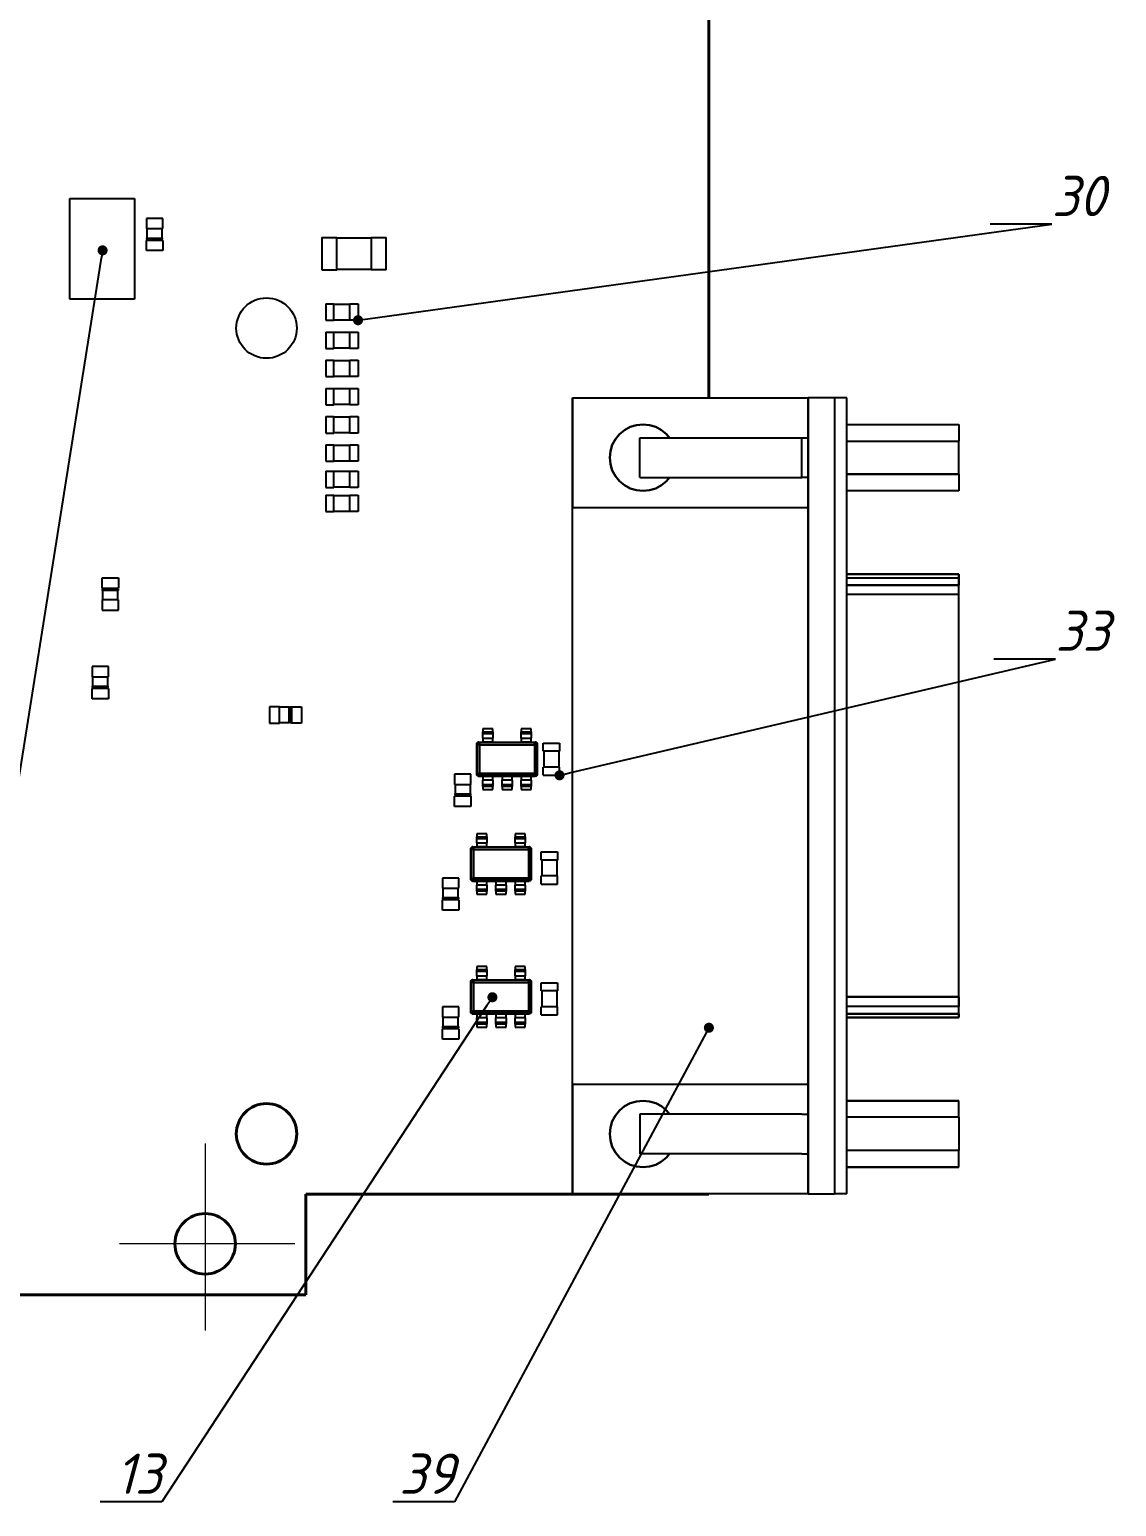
# Paper-space layout 'Layout1' of a CAD drawing. Header units: millimetres. Extents: x 0 to 841, y 0 to 594.
# Drawn here: x 246.3 to 354.2, y 311.4 to 458.1 of the extents above; entities that cross this region are included whole.
import ezdxf
from ezdxf import colors
from ezdxf.entities.mleader import LeaderData, LeaderLine
from ezdxf.math import Vec2, Vec3

# ---------------------------------------------------------------- set-up
doc = ezdxf.new("R2010")
doc.units = ezdxf.units.MM
doc.layers.get('0').update_dxf_attribs({"lineweight": 50})
doc.styles.add('GOST-2.304_Type-B_italic', font='GOST Common Italic.ttf')

# ---------------------------------------------------------------- blocks, each defined once
blk = doc.blocks.new('_Dot')
at = {"color": 0, "linetype": 'ByBlock', "lineweight": -2}
blk.add_line((-0.5, 0), (-1, 0), dxfattribs=at)
at = {"color": 0, "linetype": 'ByBlock', "lineweight": 90, "const_width": 0.5}
blk.add_lwpolyline([(-0.25, 0, 1), (0.25, 0, 1)], format="xyb", close=True, dxfattribs=at)

psp = doc.layouts.get("Layout1")

# ---------------------------------------------------------------- linework, layer by layer
at = {"color": 18, "linetype": 'Continuous', "lineweight": 40, "true_color": 0x000000}
for p, q in [((313.71, 460.695), (313.71, 421.54)), ((273.71, 342.451), (273.71, 332.451)), ((313.71, 342.451), (273.71, 342.451)), ((273.71, 332.451), (113.712, 332.451))]:
    psp.add_line(p, q, dxfattribs=at)
at = {"color": 18, "linetype": 'Continuous', "lineweight": 25, "true_color": 0x000000}
for p, q in [((250.28, 431.335), (250.28, 441.335)), ((250.28, 441.335), (256.68, 441.335)), ((256.68, 441.335), (256.68, 431.335)), ((257.868, 439.351), (257.868, 438.335)), ((259.492, 439.351), (257.868, 439.351)), ((259.492, 438.335), (259.492, 439.351)), ((257.868, 438.335), (259.492, 438.335)), ((259.492, 437.167), (257.868, 437.167)), ((257.868, 436.151), (257.868, 437.167)), ((257.912, 437.283), (257.912, 437.401)), ((257.912, 437.401), (259.448, 437.401)), ((259.448, 437.283), (257.912, 437.283)), ((257.918, 438.335), (257.918, 437.401)), ((257.918, 437.283), (257.918, 437.167)), ((259.442, 437.401), (259.442, 438.335)), ((259.442, 437.167), (259.442, 437.283)), ((259.448, 437.401), (259.448, 437.283)), ((259.492, 437.167), (259.492, 436.151)), ((275.28, 437.455), (275.28, 434.255)), ((275.28, 437.455), (276.78, 437.455)), ((276.78, 434.255), (276.78, 437.455)), ((280.18, 437.405), (276.78, 437.405)), ((280.18, 437.455), (280.18, 434.255)), ((280.18, 437.455), (281.68, 437.455)), ((281.68, 434.255), (281.68, 437.455)), ((259.492, 436.151), (257.868, 436.151)), ((275.28, 434.255), (276.78, 434.255)), ((276.78, 434.305), (280.18, 434.305)), ((281.68, 434.255), (280.18, 434.255)), ((256.68, 431.335), (250.28, 431.335)), ((275.68, 430.867), (275.68, 429.243)), ((275.68, 430.867), (276.492, 430.867)), ((276.492, 429.243), (276.492, 430.867)), ((278.068, 430.817), (276.492, 430.817)), ((278.068, 429.243), (278.068, 430.867)), ((278.068, 430.867), (278.88, 430.867)), ((278.88, 430.867), (278.88, 429.243)), ((275.68, 429.243), (276.492, 429.243)), ((276.492, 429.293), (278.068, 429.293)), ((278.88, 429.243), (278.068, 429.243)), ((275.68, 428.067), (275.68, 426.443)), ((275.68, 428.067), (276.492, 428.067)), ((276.492, 426.443), (276.492, 428.067)), ((278.068, 428.017), (276.492, 428.017)), ((278.068, 428.067), (278.88, 428.067)), ((278.068, 426.443), (278.068, 428.067)), ((278.88, 428.067), (278.88, 426.443)), ((275.68, 426.443), (276.492, 426.443)), ((276.492, 426.493), (278.068, 426.493)), ((278.88, 426.443), (278.068, 426.443)), ((275.68, 425.267), (275.68, 423.643)), ((275.68, 425.267), (276.492, 425.267)), ((276.492, 423.643), (276.492, 425.267)), ((278.068, 425.217), (276.492, 425.217)), ((278.068, 423.643), (278.068, 425.267)), ((278.068, 425.267), (278.88, 425.267)), ((278.88, 425.267), (278.88, 423.643)), ((275.68, 423.643), (276.492, 423.643)), ((275.68, 422.467), (275.68, 420.843)), ((275.68, 422.467), (276.492, 422.467)), ((276.492, 423.693), (278.068, 423.693)), ((276.492, 420.843), (276.492, 422.467)), ((278.068, 422.417), (276.492, 422.417)), ((278.88, 423.643), (278.068, 423.643)), ((278.068, 420.843), (278.068, 422.467)), ((278.068, 422.467), (278.88, 422.467)), ((278.88, 422.467), (278.88, 420.843)), ((300.173, 421.54), (300.173, 410.644)), ((300.173, 421.54), (323.597, 421.54)), ((300.173, 410.644), (300.173, 421.54)), ((323.597, 421.54), (323.597, 410.644)), ((326.183, 421.54), (323.597, 421.54)), ((323.597, 342.496), (323.597, 421.54)), ((327.417, 421.54), (326.183, 421.54)), ((326.183, 421.54), (326.183, 342.496)), ((327.417, 342.496), (327.417, 421.54)), ((275.68, 420.843), (276.492, 420.843)), ((275.68, 419.667), (275.68, 418.043)), ((275.68, 419.667), (276.492, 419.667)), ((276.492, 420.893), (278.068, 420.893)), ((276.492, 418.043), (276.492, 419.667)), ((278.068, 419.617), (276.492, 419.617)), ((278.88, 420.843), (278.068, 420.843)), ((278.068, 418.043), (278.068, 419.667)), ((278.068, 419.667), (278.88, 419.667)), ((278.88, 419.667), (278.88, 418.043)), ((275.68, 418.043), (276.492, 418.043)), ((276.492, 418.093), (278.068, 418.093)), ((278.88, 418.043), (278.068, 418.043)), ((305.349, 418.342), (304.849, 417.932)), ((304.849, 417.932), (305.349, 418.342)), ((305.921, 418.648), (305.349, 418.342)), ((305.349, 418.342), (305.921, 418.647)), ((306.539, 418.836), (305.921, 418.648)), ((305.921, 418.648), (306.539, 418.835)), ((306.539, 418.836), (307.183, 418.899)), ((307.183, 418.898), (306.539, 418.836)), ((307.183, 418.898), (307.827, 418.834)), ((307.827, 418.836), (307.183, 418.898)), ((307.827, 418.836), (308.447, 418.648)), ((308.447, 418.648), (307.827, 418.836)), ((309.019, 418.342), (308.447, 418.648)), ((308.447, 418.648), (309.019, 418.342)), ((309.019, 418.342), (309.519, 417.931)), ((309.519, 417.932), (309.019, 418.342)), ((327.417, 418.898), (338.527, 418.898)), ((338.527, 418.898), (338.527, 417.248)), ((275.68, 416.867), (275.68, 415.243)), ((275.68, 416.867), (276.492, 416.867)), ((276.492, 415.243), (276.492, 416.867)), ((278.068, 416.817), (276.492, 416.817)), ((278.068, 416.867), (278.88, 416.867)), ((278.068, 415.243), (278.068, 416.867)), ((278.88, 416.867), (278.88, 415.243)), ((304.133, 416.86), (303.945, 416.24)), ((303.945, 416.24), (304.133, 416.86)), ((304.439, 417.432), (304.133, 416.86)), ((304.133, 416.86), (304.438, 417.432)), ((304.849, 417.932), (304.439, 417.432)), ((304.439, 417.432), (304.849, 417.931)), ((306.853, 413.616), (306.853, 417.578)), ((306.853, 417.578), (322.937, 417.578)), ((309.809, 417.578), (309.519, 417.932)), ((309.519, 417.932), (309.809, 417.578)), ((322.937, 413.616), (322.937, 417.578)), ((322.937, 417.578), (323.597, 417.578)), ((327.417, 417.248), (338.527, 417.248)), ((338.527, 413.946), (338.527, 417.248)), ((275.68, 415.243), (276.492, 415.243)), ((276.492, 415.293), (278.068, 415.293)), ((278.88, 415.243), (278.068, 415.243)), ((303.945, 416.24), (303.881, 415.596)), ((303.881, 415.596), (303.944, 416.24)), ((303.881, 415.596), (303.945, 414.952)), ((303.945, 414.952), (303.881, 415.596)), ((275.68, 414.267), (275.68, 412.643)), ((275.68, 414.267), (276.492, 414.267)), ((276.492, 412.643), (276.492, 414.267)), ((278.068, 414.217), (276.492, 414.217)), ((278.068, 412.643), (278.068, 414.267)), ((278.068, 414.267), (278.88, 414.267)), ((278.88, 414.267), (278.88, 412.643)), ((304.133, 414.334), (303.945, 414.952)), ((303.945, 414.952), (304.133, 414.334)), ((304.133, 414.334), (304.439, 413.762)), ((304.439, 413.762), (304.133, 414.334)), ((304.439, 413.762), (304.849, 413.262)), ((304.849, 413.262), (304.439, 413.761)), ((306.853, 413.616), (322.937, 413.616)), ((309.519, 413.262), (309.809, 413.616)), ((309.809, 413.616), (309.519, 413.262)), ((323.597, 413.616), (322.937, 413.616)), ((338.527, 413.946), (327.417, 413.946)), ((327.417, 413.945), (338.527, 413.945)), ((338.527, 413.946), (338.521, 413.945)), ((338.527, 413.945), (338.527, 413.946)), ((338.527, 413.945), (338.527, 412.294)), ((275.68, 412.643), (276.492, 412.643)), ((276.492, 412.693), (278.068, 412.693)), ((278.88, 412.643), (278.068, 412.643)), ((305.349, 412.852), (304.849, 413.262)), ((304.849, 413.262), (305.349, 412.852)), ((305.921, 412.546), (305.348, 412.851)), ((305.349, 412.852), (305.921, 412.546)), ((306.539, 412.358), (305.92, 412.545)), ((305.921, 412.546), (306.539, 412.358)), ((306.539, 412.358), (307.183, 412.294)), ((307.183, 412.294), (306.539, 412.357)), ((307.183, 412.294), (307.827, 412.358)), ((307.827, 412.358), (307.183, 412.294)), ((308.447, 412.546), (307.827, 412.358)), ((307.827, 412.358), (308.447, 412.546)), ((309.019, 412.852), (308.446, 412.546)), ((308.447, 412.546), (309.019, 412.852)), ((309.519, 413.262), (309.019, 412.851)), ((309.019, 412.852), (309.519, 413.262)), ((338.527, 412.294), (327.417, 412.294)), ((275.68, 411.867), (275.68, 410.243)), ((275.68, 411.867), (276.492, 411.867)), ((276.492, 410.243), (276.492, 411.867)), ((278.068, 411.817), (276.492, 411.817)), ((278.068, 411.867), (278.88, 411.867)), ((278.068, 410.243), (278.068, 411.867)), ((278.88, 411.867), (278.88, 410.243)), ((275.68, 410.243), (276.492, 410.243)), ((276.492, 410.293), (278.068, 410.293)), ((278.88, 410.243), (278.068, 410.243)), ((300.173, 410.644), (323.597, 410.644)), ((300.173, 353.392), (300.173, 410.644)), ((323.597, 410.644), (323.597, 353.392)), ((253.468, 403.655), (255.092, 403.655)), ((253.468, 402.639), (253.468, 403.655)), ((255.092, 403.655), (255.092, 402.639)), ((327.417, 404.03), (338.527, 404.03)), ((338.527, 404.03), (327.417, 404.03)), ((327.417, 403.666), (338.527, 403.666)), ((338.527, 404.03), (338.523, 404.03)), ((338.527, 404.03), (338.527, 403.666)), ((338.527, 403.666), (338.527, 404.03)), ((338.527, 402.934), (338.527, 403.666)), ((338.527, 403.666), (338.527, 402.934)), ((253.468, 402.639), (255.092, 402.639)), ((253.512, 402.523), (255.048, 402.523)), ((253.512, 402.405), (253.512, 402.523)), ((255.048, 402.405), (253.512, 402.405)), ((253.518, 402.639), (253.518, 402.523)), ((253.518, 402.405), (253.518, 401.471)), ((255.042, 402.523), (255.042, 402.639)), ((255.042, 401.471), (255.042, 402.405)), ((255.048, 402.523), (255.048, 402.405)), ((338.527, 402.934), (327.417, 402.934)), ((327.417, 402.933), (338.527, 402.933)), ((338.527, 401.996), (327.417, 401.996)), ((333.862, 402.934), (333.865, 402.933)), ((338.527, 401.996), (338.527, 402.934)), ((338.527, 362.04), (338.527, 401.996)), ((255.092, 401.471), (253.468, 401.471)), ((253.468, 401.471), (253.468, 400.455)), ((253.468, 400.455), (255.092, 400.455)), ((255.092, 400.455), (255.092, 401.471)), ((252.468, 394.855), (252.468, 393.839)), ((254.092, 394.855), (252.468, 394.855)), ((254.092, 393.839), (254.092, 394.855)), ((252.468, 393.839), (254.092, 393.839)), ((252.518, 393.839), (252.518, 392.905)), ((254.042, 392.905), (254.042, 393.839)), ((254.092, 392.671), (252.468, 392.671)), ((252.468, 391.655), (252.468, 392.671)), ((254.092, 391.655), (252.468, 391.655)), ((252.512, 392.787), (252.512, 392.905)), ((252.512, 392.905), (254.048, 392.905)), ((254.048, 392.787), (252.512, 392.787)), ((252.518, 392.787), (252.518, 392.671)), ((254.042, 392.671), (254.042, 392.787)), ((254.048, 392.905), (254.048, 392.787)), ((254.092, 392.671), (254.092, 391.655)), ((270.08, 390.867), (270.08, 389.243)), ((271.096, 390.867), (270.08, 390.867)), ((271.096, 389.243), (271.096, 390.867)), ((272.03, 390.817), (271.096, 390.817)), ((272.03, 390.823), (272.148, 390.823)), ((272.03, 389.287), (272.03, 390.823)), ((272.148, 390.823), (272.148, 389.287)), ((272.264, 390.817), (272.148, 390.817)), ((272.264, 390.867), (272.264, 389.243)), ((272.264, 390.867), (273.28, 390.867)), ((273.28, 390.867), (273.28, 389.243)), ((270.08, 389.243), (271.096, 389.243)), ((271.096, 389.293), (272.03, 389.293)), ((272.148, 389.287), (272.03, 389.287)), ((272.148, 389.293), (272.264, 389.293)), ((273.28, 389.243), (272.264, 389.243)), ((292.28, 388.655), (291.28, 388.655)), ((291.28, 388.655), (291.28, 388.355)), ((292.28, 388.355), (292.28, 388.655)), ((296.08, 388.655), (295.08, 388.655)), ((295.08, 388.655), (295.08, 388.355)), ((296.08, 388.355), (296.08, 388.655)), ((290.687, 387.208), (290.68, 387.153)), ((290.88, 387.355), (290.88, 387.354)), ((290.88, 387.355), (291.28, 387.355)), ((290.96, 387.274), (290.88, 387.354)), ((290.88, 387.354), (296.48, 387.354)), ((290.96, 387.274), (290.96, 387.075)), ((296.4, 387.274), (290.96, 387.274)), ((291.28, 388.355), (292.28, 388.355)), ((291.28, 388.155), (291.28, 388.355)), ((292.28, 388.155), (291.28, 388.155)), ((291.28, 387.755), (291.28, 388.155)), ((291.28, 387.755), (292.28, 387.755)), ((291.28, 387.755), (291.28, 387.355)), ((292.28, 387.355), (291.28, 387.355)), ((292.28, 388.355), (292.28, 388.155)), ((292.28, 388.155), (292.28, 387.755)), ((292.28, 387.355), (292.28, 387.755)), ((292.28, 387.355), (295.08, 387.355)), ((295.08, 388.355), (296.08, 388.355)), ((295.08, 388.155), (295.08, 388.355)), ((296.08, 388.155), (295.08, 388.155)), ((295.08, 387.755), (295.08, 388.155)), ((295.08, 387.755), (296.08, 387.755)), ((295.08, 387.755), (295.08, 387.355)), ((296.08, 387.355), (295.08, 387.355)), ((296.08, 388.355), (296.08, 388.155)), ((296.08, 388.155), (296.08, 387.755)), ((296.08, 387.355), (296.08, 387.755)), ((296.08, 387.355), (296.48, 387.355)), ((296.48, 387.354), (296.4, 387.274)), ((296.4, 387.075), (296.4, 387.274)), ((296.48, 387.354), (296.48, 387.355)), ((296.68, 387.153), (296.673, 387.208)), ((297.268, 386.443), (297.268, 387.255)), ((297.268, 387.255), (298.892, 387.255)), ((298.892, 387.255), (298.892, 386.443)), ((290.681, 387.155), (290.68, 387.155)), ((290.68, 384.155), (290.68, 387.155)), ((290.761, 387.075), (290.681, 387.155)), ((290.681, 384.155), (290.681, 387.155)), ((290.761, 384.235), (290.761, 387.075)), ((290.96, 387.075), (290.761, 387.075)), ((290.96, 387.075), (290.96, 384.235)), ((290.96, 387.075), (296.4, 387.075)), ((296.4, 387.075), (296.4, 384.235)), ((296.599, 387.075), (296.4, 387.075)), ((296.599, 387.075), (296.679, 387.155)), ((296.599, 384.235), (296.599, 387.075)), ((296.679, 387.155), (296.679, 384.155)), ((296.68, 387.155), (296.679, 387.155)), ((296.68, 384.155), (296.68, 387.155)), ((298.892, 386.443), (297.268, 386.443)), ((297.318, 386.443), (297.318, 384.867)), ((298.842, 384.867), (298.842, 386.443)), ((298.892, 384.867), (297.268, 384.867)), ((297.268, 384.055), (297.268, 384.867)), ((298.892, 384.055), (298.892, 384.867)), ((288.468, 384.16), (288.468, 383.144)), ((290.092, 384.16), (288.468, 384.16)), ((288.468, 383.144), (290.092, 383.144)), ((288.518, 383.144), (288.518, 382.21)), ((290.042, 382.21), (290.042, 383.144)), ((290.092, 383.144), (290.092, 384.16)), ((290.68, 384.155), (290.681, 384.155)), ((290.681, 384.155), (290.761, 384.235)), ((290.761, 384.235), (290.96, 384.235)), ((290.827, 383.962), (290.882, 383.955)), ((290.96, 384.036), (290.88, 383.956)), ((296.48, 383.956), (290.88, 383.956)), ((290.88, 383.956), (290.88, 383.955)), ((290.88, 383.955), (291.28, 383.955)), ((296.4, 384.235), (290.96, 384.235)), ((290.96, 384.235), (290.96, 384.036)), ((296.4, 384.036), (290.96, 384.036)), ((291.28, 383.955), (291.28, 383.555)), ((291.28, 383.955), (292.28, 383.955)), ((292.28, 383.555), (291.28, 383.555)), ((291.28, 383.155), (291.28, 383.555)), ((291.28, 383.155), (292.28, 383.155)), ((291.28, 382.955), (291.28, 383.155)), ((292.28, 382.955), (291.28, 382.955)), ((291.28, 382.955), (291.28, 382.655)), ((292.28, 383.555), (292.28, 383.955)), ((292.28, 383.955), (293.18, 383.955)), ((292.28, 383.555), (292.28, 383.155)), ((292.28, 383.155), (292.28, 382.955)), ((292.28, 382.655), (292.28, 382.955)), ((293.18, 383.955), (293.18, 383.555)), ((293.18, 383.955), (294.18, 383.955)), ((294.18, 383.555), (293.18, 383.555)), ((293.18, 383.155), (293.18, 383.555)), ((293.18, 383.155), (294.18, 383.155)), ((293.18, 382.955), (293.18, 383.155)), ((294.18, 382.955), (293.18, 382.955)), ((293.18, 382.955), (293.18, 382.655)), ((294.18, 383.555), (294.18, 383.955)), ((294.18, 383.955), (295.08, 383.955)), ((294.18, 383.555), (294.18, 383.155)), ((294.18, 383.155), (294.18, 382.955)), ((294.18, 382.655), (294.18, 382.955)), ((295.08, 383.955), (295.08, 383.555)), ((295.08, 383.955), (296.08, 383.955)), ((296.08, 383.555), (295.08, 383.555)), ((295.08, 383.155), (295.08, 383.555)), ((295.08, 383.155), (296.08, 383.155)), ((295.08, 382.955), (295.08, 383.155)), ((296.08, 382.955), (295.08, 382.955)), ((295.08, 382.955), (295.08, 382.655)), ((296.08, 383.555), (296.08, 383.955)), ((296.08, 383.955), (296.48, 383.955)), ((296.08, 383.555), (296.08, 383.155)), ((296.08, 383.155), (296.08, 382.955)), ((296.08, 382.655), (296.08, 382.955)), ((296.4, 384.036), (296.4, 384.235)), ((296.4, 384.235), (296.599, 384.235)), ((296.48, 383.956), (296.4, 384.036)), ((296.48, 383.955), (296.48, 383.956)), ((296.679, 384.155), (296.599, 384.235)), ((296.679, 384.155), (296.68, 384.155)), ((297.268, 384.055), (298.892, 384.055)), ((290.092, 381.976), (288.468, 381.976)), ((288.468, 380.96), (288.468, 381.976)), ((288.512, 382.092), (288.512, 382.21)), ((288.512, 382.21), (290.048, 382.21)), ((290.048, 382.092), (288.512, 382.092)), ((288.518, 382.092), (288.518, 381.976)), ((290.042, 381.976), (290.042, 382.092)), ((290.048, 382.21), (290.048, 382.092)), ((290.092, 381.976), (290.092, 380.96)), ((291.28, 382.655), (292.28, 382.655)), ((293.18, 382.655), (294.18, 382.655)), ((295.08, 382.655), (296.08, 382.655)), ((290.092, 380.96), (288.468, 380.96)), ((290.28, 376.955), (290.28, 376.954)), ((290.28, 376.955), (290.68, 376.955)), ((290.36, 376.874), (290.28, 376.954)), ((290.28, 376.954), (295.88, 376.954)), ((291.68, 378.255), (290.68, 378.255)), ((290.68, 378.255), (290.68, 377.955)), ((290.68, 377.955), (291.68, 377.955)), ((290.68, 377.755), (290.68, 377.955)), ((291.68, 377.755), (290.68, 377.755)), ((290.68, 377.355), (290.68, 377.755)), ((290.68, 377.355), (291.68, 377.355)), ((290.68, 377.355), (290.68, 376.955)), ((291.68, 376.955), (290.68, 376.955)), ((291.68, 377.955), (291.68, 378.255)), ((291.68, 377.955), (291.68, 377.755)), ((291.68, 377.755), (291.68, 377.355)), ((291.68, 376.955), (291.68, 377.355)), ((291.68, 376.955), (294.48, 376.955)), ((295.48, 378.255), (294.48, 378.255)), ((294.48, 378.255), (294.48, 377.955)), ((294.48, 377.955), (295.48, 377.955)), ((294.48, 377.755), (294.48, 377.955)), ((295.48, 377.755), (294.48, 377.755)), ((294.48, 377.355), (294.48, 377.755)), ((294.48, 377.355), (295.48, 377.355)), ((294.48, 377.355), (294.48, 376.955)), ((295.48, 376.955), (294.48, 376.955)), ((295.48, 377.955), (295.48, 378.255)), ((295.48, 377.955), (295.48, 377.755)), ((295.48, 377.755), (295.48, 377.355)), ((295.48, 376.955), (295.48, 377.355)), ((295.48, 376.955), (295.88, 376.955)), ((295.88, 376.954), (295.8, 376.874)), ((295.88, 376.954), (295.88, 376.955)), ((290.087, 376.808), (290.08, 376.753)), ((290.081, 376.755), (290.08, 376.755)), ((290.08, 373.755), (290.08, 376.755)), ((290.161, 376.675), (290.081, 376.755)), ((290.081, 373.755), (290.081, 376.755)), ((290.161, 373.835), (290.161, 376.675)), ((290.36, 376.675), (290.161, 376.675)), ((290.36, 376.874), (290.36, 376.675)), ((295.8, 376.874), (290.36, 376.874)), ((290.36, 376.675), (290.36, 373.835)), ((290.36, 376.675), (295.8, 376.675)), ((295.8, 376.675), (295.8, 376.874)), ((295.8, 376.675), (295.8, 373.835)), ((295.999, 376.675), (295.8, 376.675)), ((295.999, 376.675), (296.079, 376.755)), ((295.999, 373.835), (295.999, 376.675)), ((296.08, 376.753), (296.073, 376.808)), ((296.079, 376.755), (296.079, 373.755)), ((296.08, 376.755), (296.079, 376.755)), ((296.08, 373.755), (296.08, 376.755)), ((297.068, 375.643), (297.068, 376.455)), ((297.068, 376.455), (298.692, 376.455)), ((298.692, 375.643), (297.068, 375.643)), ((297.118, 375.643), (297.118, 374.067)), ((298.642, 374.067), (298.642, 375.643)), ((298.692, 376.455), (298.692, 375.643)), ((298.692, 374.067), (297.068, 374.067)), ((297.068, 373.255), (297.068, 374.067)), ((298.692, 373.255), (298.692, 374.067)), ((287.268, 373.855), (287.268, 372.839)), ((288.892, 373.855), (287.268, 373.855)), ((287.268, 372.839), (288.892, 372.839)), ((287.318, 372.839), (287.318, 371.905)), ((288.842, 371.905), (288.842, 372.839)), ((288.892, 372.839), (288.892, 373.855)), ((290.08, 373.755), (290.081, 373.755)), ((290.081, 373.755), (290.161, 373.835)), ((290.161, 373.835), (290.36, 373.835)), ((290.227, 373.562), (290.282, 373.555)), ((290.36, 373.636), (290.28, 373.556)), ((295.88, 373.556), (290.28, 373.556)), ((290.28, 373.556), (290.28, 373.555)), ((290.28, 373.555), (290.68, 373.555)), ((290.36, 373.835), (290.36, 373.636)), ((295.8, 373.835), (290.36, 373.835)), ((295.8, 373.636), (290.36, 373.636)), ((290.68, 373.555), (290.68, 373.155)), ((290.68, 373.555), (291.68, 373.555)), ((291.68, 373.155), (290.68, 373.155)), ((290.68, 372.755), (290.68, 373.155)), ((290.68, 372.755), (291.68, 372.755)), ((290.68, 372.555), (290.68, 372.755)), ((291.68, 372.555), (290.68, 372.555)), ((290.68, 372.555), (290.68, 372.255)), ((291.68, 373.155), (291.68, 373.555)), ((291.68, 373.555), (292.58, 373.555)), ((291.68, 373.155), (291.68, 372.755)), ((291.68, 372.755), (291.68, 372.555)), ((291.68, 372.255), (291.68, 372.555)), ((292.58, 373.555), (292.58, 373.155)), ((292.58, 373.555), (293.58, 373.555)), ((293.58, 373.155), (292.58, 373.155)), ((292.58, 372.755), (292.58, 373.155)), ((292.58, 372.755), (293.58, 372.755)), ((292.58, 372.555), (292.58, 372.755)), ((293.58, 372.555), (292.58, 372.555)), ((292.58, 372.555), (292.58, 372.255)), ((293.58, 373.155), (293.58, 373.555)), ((293.58, 373.555), (294.48, 373.555)), ((293.58, 373.155), (293.58, 372.755)), ((293.58, 372.755), (293.58, 372.555)), ((293.58, 372.255), (293.58, 372.555)), ((294.48, 373.555), (294.48, 373.155)), ((294.48, 373.555), (295.48, 373.555)), ((295.48, 373.155), (294.48, 373.155)), ((294.48, 372.755), (294.48, 373.155)), ((294.48, 372.755), (295.48, 372.755)), ((294.48, 372.555), (294.48, 372.755)), ((295.48, 372.555), (294.48, 372.555)), ((294.48, 372.555), (294.48, 372.255)), ((295.48, 373.155), (295.48, 373.555)), ((295.48, 373.555), (295.88, 373.555)), ((295.48, 373.155), (295.48, 372.755)), ((295.48, 372.755), (295.48, 372.555)), ((295.48, 372.255), (295.48, 372.555)), ((295.8, 373.636), (295.8, 373.835)), ((295.8, 373.835), (295.999, 373.835)), ((295.88, 373.556), (295.8, 373.636)), ((295.88, 373.555), (295.88, 373.556)), ((296.079, 373.755), (295.999, 373.835)), ((296.079, 373.755), (296.08, 373.755)), ((297.068, 373.255), (298.692, 373.255)), ((288.892, 371.671), (287.268, 371.671)), ((287.268, 370.655), (287.268, 371.671)), ((287.312, 371.787), (287.312, 371.905)), ((287.312, 371.905), (288.848, 371.905)), ((288.848, 371.787), (287.312, 371.787)), ((287.318, 371.787), (287.318, 371.671)), ((288.842, 371.671), (288.842, 371.787)), ((288.848, 371.905), (288.848, 371.787)), ((288.892, 371.671), (288.892, 370.655)), ((290.68, 372.255), (291.68, 372.255)), ((292.58, 372.255), (293.58, 372.255)), ((294.48, 372.255), (295.48, 372.255)), ((288.892, 370.655), (287.268, 370.655)), ((290.28, 363.755), (290.28, 363.754)), ((290.28, 363.755), (290.68, 363.755)), ((290.36, 363.674), (290.28, 363.754)), ((290.28, 363.754), (295.88, 363.754)), ((291.68, 365.055), (290.68, 365.055)), ((290.68, 365.055), (290.68, 364.755)), ((290.68, 364.755), (291.68, 364.755)), ((290.68, 364.555), (290.68, 364.755)), ((291.68, 364.555), (290.68, 364.555)), ((290.68, 364.155), (290.68, 364.555)), ((290.68, 364.155), (291.68, 364.155)), ((290.68, 364.155), (290.68, 363.755)), ((291.68, 363.755), (290.68, 363.755)), ((291.68, 364.755), (291.68, 365.055)), ((291.68, 364.755), (291.68, 364.555)), ((291.68, 364.555), (291.68, 364.155)), ((291.68, 363.755), (291.68, 364.155)), ((291.68, 363.755), (294.48, 363.755)), ((295.48, 365.055), (294.48, 365.055)), ((294.48, 365.055), (294.48, 364.755)), ((294.48, 364.755), (295.48, 364.755)), ((294.48, 364.555), (294.48, 364.755)), ((295.48, 364.555), (294.48, 364.555)), ((294.48, 364.155), (294.48, 364.555)), ((294.48, 364.155), (295.48, 364.155)), ((294.48, 364.155), (294.48, 363.755)), ((295.48, 363.755), (294.48, 363.755)), ((295.48, 364.755), (295.48, 365.055)), ((295.48, 364.755), (295.48, 364.555)), ((295.48, 364.555), (295.48, 364.155)), ((295.48, 363.755), (295.48, 364.155)), ((295.48, 363.755), (295.88, 363.755)), ((295.88, 363.754), (295.8, 363.674)), ((295.88, 363.754), (295.88, 363.755)), ((290.087, 363.608), (290.08, 363.553)), ((290.081, 363.555), (290.08, 363.555)), ((290.08, 360.555), (290.08, 363.555)), ((290.161, 363.475), (290.081, 363.555)), ((290.081, 360.555), (290.081, 363.555)), ((290.161, 360.635), (290.161, 363.475)), ((290.36, 363.475), (290.161, 363.475)), ((290.36, 363.674), (290.36, 363.475)), ((295.8, 363.674), (290.36, 363.674)), ((290.36, 363.475), (290.36, 360.635)), ((290.36, 363.475), (295.8, 363.475)), ((295.8, 363.475), (295.8, 363.674)), ((295.8, 363.475), (295.8, 360.635)), ((295.999, 363.475), (295.8, 363.475)), ((295.999, 363.475), (296.079, 363.555)), ((295.999, 360.635), (295.999, 363.475)), ((296.08, 363.553), (296.073, 363.608)), ((296.079, 363.555), (296.079, 360.555)), ((296.08, 363.555), (296.079, 363.555)), ((296.08, 360.555), (296.08, 363.555)), ((297.068, 362.643), (297.068, 363.455)), ((297.068, 363.455), (298.692, 363.455)), ((298.692, 362.643), (297.068, 362.643)), ((297.118, 362.643), (297.118, 361.067)), ((298.642, 361.067), (298.642, 362.643)), ((298.692, 363.455), (298.692, 362.643)), ((287.268, 361.055), (287.268, 360.039)), ((288.892, 361.055), (287.268, 361.055)), ((288.892, 360.039), (288.892, 361.055)), ((298.692, 361.067), (297.068, 361.067)), ((297.068, 360.255), (297.068, 361.067)), ((298.692, 360.255), (298.692, 361.067)), ((338.527, 362.04), (327.417, 362.04)), ((327.419, 362.039), (327.417, 362.04)), ((327.417, 362.039), (338.527, 362.039)), ((338.527, 361.102), (327.417, 361.102)), ((338.527, 361.102), (338.527, 362.04)), ((338.527, 362.039), (338.527, 361.102)), ((338.527, 360.37), (338.527, 361.102)), ((287.268, 360.039), (288.892, 360.039)), ((287.318, 360.039), (287.318, 359.105)), ((288.842, 359.105), (288.842, 360.039)), ((290.08, 360.555), (290.081, 360.555)), ((290.081, 360.555), (290.161, 360.635)), ((290.161, 360.635), (290.36, 360.635)), ((290.227, 360.362), (290.282, 360.355)), ((290.36, 360.436), (290.28, 360.356)), ((295.88, 360.356), (290.28, 360.356)), ((290.28, 360.356), (290.28, 360.355)), ((290.28, 360.355), (290.68, 360.355)), ((295.8, 360.635), (290.36, 360.635)), ((290.36, 360.635), (290.36, 360.436)), ((295.8, 360.436), (290.36, 360.436)), ((290.68, 360.355), (291.68, 360.355)), ((290.68, 360.355), (290.68, 359.955)), ((291.68, 359.955), (290.68, 359.955)), ((290.68, 359.555), (290.68, 359.955)), ((290.68, 359.555), (291.68, 359.555)), ((290.68, 359.355), (290.68, 359.555)), ((291.68, 359.355), (290.68, 359.355)), ((290.68, 359.355), (290.68, 359.055)), ((291.68, 359.955), (291.68, 360.355)), ((291.68, 360.355), (292.58, 360.355)), ((291.68, 359.955), (291.68, 359.555)), ((291.68, 359.555), (291.68, 359.355)), ((291.68, 359.055), (291.68, 359.355)), ((292.58, 360.355), (292.58, 359.955)), ((292.58, 360.355), (293.58, 360.355)), ((293.58, 359.955), (292.58, 359.955)), ((292.58, 359.555), (292.58, 359.955)), ((292.58, 359.555), (293.58, 359.555)), ((292.58, 359.355), (292.58, 359.555)), ((293.58, 359.355), (292.58, 359.355)), ((292.58, 359.355), (292.58, 359.055)), ((293.58, 359.955), (293.58, 360.355)), ((293.58, 360.355), (294.48, 360.355)), ((293.58, 359.955), (293.58, 359.555)), ((293.58, 359.555), (293.58, 359.355)), ((293.58, 359.055), (293.58, 359.355)), ((294.48, 360.355), (295.48, 360.355)), ((294.48, 360.355), (294.48, 359.955)), ((295.48, 359.955), (294.48, 359.955)), ((294.48, 359.555), (294.48, 359.955)), ((294.48, 359.555), (295.48, 359.555)), ((294.48, 359.355), (294.48, 359.555)), ((295.48, 359.355), (294.48, 359.355)), ((294.48, 359.355), (294.48, 359.055)), ((295.48, 359.955), (295.48, 360.355)), ((295.48, 360.355), (295.88, 360.355)), ((295.48, 359.955), (295.48, 359.555)), ((295.48, 359.555), (295.48, 359.355)), ((295.48, 359.055), (295.48, 359.355)), ((295.8, 360.436), (295.8, 360.635)), ((295.8, 360.635), (295.999, 360.635)), ((295.88, 360.356), (295.8, 360.436)), ((295.88, 360.355), (295.88, 360.356)), ((296.079, 360.555), (295.999, 360.635)), ((296.079, 360.555), (296.08, 360.555)), ((297.068, 360.255), (298.692, 360.255)), ((327.417, 360.37), (338.527, 360.37)), ((338.527, 360.37), (327.417, 360.37)), ((338.527, 360.006), (327.417, 360.006)), ((327.546, 360.006), (327.417, 360.005)), ((327.417, 360.005), (338.527, 360.005)), ((338.527, 360.37), (338.527, 360.006)), ((338.527, 360.006), (338.527, 360.37)), ((338.527, 360.005), (338.527, 360.006)), ((288.892, 358.871), (287.268, 358.871)), ((287.268, 357.855), (287.268, 358.871)), ((288.892, 357.855), (287.268, 357.855)), ((287.312, 358.987), (287.312, 359.105)), ((287.312, 359.105), (288.848, 359.105)), ((288.848, 358.987), (287.312, 358.987)), ((287.318, 358.987), (287.318, 358.871)), ((288.842, 358.871), (288.842, 358.987)), ((288.848, 359.105), (288.848, 358.987)), ((288.892, 358.871), (288.892, 357.855)), ((290.68, 359.055), (291.68, 359.055)), ((292.58, 359.055), (293.58, 359.055)), ((294.48, 359.055), (295.48, 359.055)), ((300.173, 353.392), (323.597, 353.392)), ((300.173, 342.496), (300.173, 353.392)), ((300.173, 353.391), (300.173, 342.496)), ((323.597, 353.392), (323.597, 342.496)), ((304.849, 350.774), (304.439, 350.274)), ((304.439, 350.274), (304.849, 350.773)), ((305.349, 351.184), (304.849, 350.774)), ((304.849, 350.774), (305.349, 351.184)), ((305.921, 351.49), (305.349, 351.184)), ((305.349, 351.184), (305.921, 351.489)), ((306.539, 351.678), (305.921, 351.49)), ((305.921, 351.49), (306.539, 351.677)), ((307.183, 351.742), (306.539, 351.678)), ((306.539, 351.678), (307.183, 351.741)), ((307.827, 351.678), (307.183, 351.742)), ((307.183, 351.742), (307.827, 351.678)), ((308.447, 351.49), (307.827, 351.678)), ((307.827, 351.678), (308.447, 351.49)), ((308.447, 351.49), (309.019, 351.184)), ((309.019, 351.184), (308.447, 351.49)), ((309.519, 350.774), (309.019, 351.184)), ((309.019, 351.184), (309.519, 350.773)), ((309.809, 350.42), (309.519, 350.774)), ((309.519, 350.774), (309.809, 350.42)), ((338.527, 351.742), (327.417, 351.742)), ((327.417, 351.741), (338.527, 351.741)), ((338.527, 351.742), (338.521, 351.741)), ((338.527, 350.09), (338.527, 351.742)), ((303.881, 348.44), (303.944, 349.084)), ((303.945, 349.084), (303.881, 348.44)), ((303.945, 349.084), (304.132, 349.702)), ((304.133, 349.702), (303.945, 349.084)), ((304.133, 349.702), (304.438, 350.274)), ((304.439, 350.274), (304.133, 349.702)), ((322.937, 350.42), (306.853, 350.42)), ((306.853, 350.42), (306.853, 346.458)), ((322.937, 350.42), (323.597, 350.42)), ((338.527, 350.09), (327.417, 350.09)), ((338.527, 350.09), (338.527, 346.788)), ((303.881, 348.44), (303.945, 347.796)), ((303.945, 347.796), (303.881, 348.44)), ((303.945, 347.796), (304.133, 347.176)), ((304.133, 347.176), (303.945, 347.796)), ((304.133, 347.176), (304.439, 346.604)), ((304.439, 346.604), (304.133, 347.176)), ((304.439, 346.604), (304.849, 346.104)), ((304.849, 346.104), (304.439, 346.603)), ((322.937, 346.458), (306.853, 346.458)), ((309.809, 346.458), (309.519, 346.104)), ((309.519, 346.104), (309.809, 346.458)), ((322.937, 346.458), (323.597, 346.458)), ((338.527, 346.788), (327.417, 346.788)), ((338.527, 345.138), (338.527, 346.788)), ((304.849, 346.104), (305.349, 345.694)), ((305.349, 345.694), (304.849, 346.104)), ((305.921, 345.388), (305.348, 345.693)), ((305.349, 345.694), (305.921, 345.388)), ((306.539, 345.2), (305.92, 345.387)), ((305.921, 345.388), (306.539, 345.2)), ((307.183, 345.138), (306.539, 345.201)), ((306.539, 345.2), (307.183, 345.138)), ((307.827, 345.2), (307.183, 345.136)), ((307.183, 345.138), (307.827, 345.2)), ((308.447, 345.388), (307.827, 345.2)), ((307.827, 345.2), (308.447, 345.388)), ((309.019, 345.694), (308.446, 345.388)), ((308.447, 345.388), (309.019, 345.694)), ((309.019, 345.694), (309.519, 346.104)), ((309.519, 346.104), (309.019, 345.693)), ((327.417, 345.137), (327.422, 345.138)), ((338.527, 345.138), (327.417, 345.138)), ((327.417, 345.137), (338.527, 345.137)), ((338.527, 345.137), (338.527, 345.138)), ((323.597, 342.496), (300.173, 342.496)), ((313.71, 342.496), (313.71, 342.451)), ((323.597, 342.496), (326.183, 342.496)), ((327.417, 342.496), (326.183, 342.496))]:
    psp.add_line(p, q, dxfattribs=at)
at = {"color": 18, "lineweight": 20, "true_color": 0x000000}
for p, q in [((263.702, 347.479), (263.702, 328.935)), ((272.604, 337.529), (255.204, 337.529))]:
    psp.add_line(p, q, dxfattribs=at)
at = {"color": 18, "linetype": 'Continuous', "lineweight": 25, "true_color": 0x000000}
psp.add_circle((269.798, 428.461), 3, dxfattribs=at)
at = {"color": 18, "linetype": 'Continuous', "lineweight": 40, "true_color": 0x000000}
for centre in [(269.798, 348.451), (263.702, 337.529)]:
    psp.add_circle(centre, 3, dxfattribs=at)
at = {"color": 18, "linetype": 'Continuous', "lineweight": 25, "true_color": 0x000000}
for centre, start, end in [((290.962, 387.073), 90.73175, 179.27039), ((296.397, 387.073), 0.72961, 89.26825), ((290.962, 384.238), 180.73055, 269.26945), ((296.397, 384.238), 270.73055, 359.26945), ((290.362, 376.673), 90.73055, 179.26945), ((295.797, 376.673), 0.73055, 89.26945), ((290.362, 373.838), 180.72961, 269.26825), ((295.797, 373.838), 270.73175, 359.27039), ((290.362, 363.473), 90.73392, 179.26823), ((295.797, 363.473), 0.73177, 89.26608), ((290.362, 360.638), 180.73177, 269.26608), ((295.797, 360.638), 270.73392, 359.26823)]:
    psp.add_arc(centre, 0.201, start, end, dxfattribs=at)
for points, knots in [([(290.68, 387.155), (290.683, 387.182), (290.689, 387.234), (290.735, 387.3), (290.801, 387.346), (290.854, 387.352), (290.88, 387.355)], [0, 0, 0, 0, 0.25001152, 0.50003059, 0.75001654, 1, 1, 1, 1]), ([(290.88, 387.354), (290.854, 387.351), (290.802, 387.345), (290.737, 387.298), (290.691, 387.233), (290.684, 387.181), (290.681, 387.155)], [0, 0, 0, 0, 0.249964, 0.5000241, 0.7499842, 1, 1, 1, 1]), ([(290.681, 387.155), (290.684, 387.181), (290.691, 387.233), (290.737, 387.298), (290.802, 387.345), (290.854, 387.351), (290.88, 387.354)], [0, 0, 0, 0, 0.2500158, 0.4999759, 0.750036, 1, 1, 1, 1]), ([(296.48, 387.355), (296.506, 387.352), (296.558, 387.346), (296.625, 387.3), (296.671, 387.234), (296.677, 387.182), (296.68, 387.155)], [0, 0, 0, 0, 0.24998346, 0.49996941, 0.74998848, 1, 1, 1, 1]), ([(296.679, 387.155), (296.676, 387.181), (296.669, 387.233), (296.623, 387.298), (296.557, 387.345), (296.506, 387.351), (296.48, 387.354)], [0, 0, 0, 0, 0.2500158, 0.4999759, 0.750036, 1, 1, 1, 1]), ([(296.48, 387.354), (296.506, 387.351), (296.557, 387.345), (296.623, 387.298), (296.669, 387.233), (296.676, 387.181), (296.679, 387.155)], [0, 0, 0, 0, 0.249964, 0.5000241, 0.7499842, 1, 1, 1, 1]), ([(290.88, 383.955), (290.854, 383.958), (290.801, 383.964), (290.735, 384.011), (290.689, 384.077), (290.683, 384.129), (290.68, 384.155)], [0, 0, 0, 0, 0.2499893, 0.4999811, 0.750006, 1, 1, 1, 1]), ([(290.88, 383.956), (290.854, 383.96), (290.802, 383.966), (290.737, 384.012), (290.691, 384.078), (290.684, 384.129), (290.681, 384.155)], [0, 0, 0, 0, 0.2499682, 0.5000192, 0.7500034, 1, 1, 1, 1]), ([(290.88, 383.956), (290.854, 383.96), (290.802, 383.966), (290.737, 384.012), (290.691, 384.078), (290.684, 384.129), (290.681, 384.155)], [0, 0, 0, 0, 0.2499682, 0.5000192, 0.7500034, 1, 1, 1, 1]), ([(296.679, 384.155), (296.676, 384.129), (296.669, 384.078), (296.623, 384.012), (296.557, 383.966), (296.506, 383.96), (296.48, 383.956)], [0, 0, 0, 0, 0.2499966, 0.4999808, 0.7500318, 1, 1, 1, 1]), ([(296.68, 384.155), (296.677, 384.129), (296.671, 384.077), (296.625, 384.011), (296.558, 383.964), (296.506, 383.958), (296.48, 383.955)], [0, 0, 0, 0, 0.249994, 0.5000189, 0.7500107, 1, 1, 1, 1]), ([(296.679, 384.155), (296.676, 384.129), (296.669, 384.078), (296.623, 384.012), (296.557, 383.966), (296.506, 383.96), (296.48, 383.956)], [0, 0, 0, 0, 0.2499966, 0.4999808, 0.7500318, 1, 1, 1, 1]), ([(290.08, 376.755), (290.083, 376.782), (290.089, 376.834), (290.135, 376.9), (290.201, 376.946), (290.254, 376.952), (290.28, 376.955)], [0, 0, 0, 0, 0.249994, 0.5000189, 0.7500107, 1, 1, 1, 1]), ([(290.28, 376.954), (290.254, 376.951), (290.202, 376.944), (290.137, 376.898), (290.091, 376.833), (290.084, 376.781), (290.081, 376.755)], [0, 0, 0, 0, 0.2499682, 0.5000192, 0.7500034, 1, 1, 1, 1]), ([(290.081, 376.755), (290.084, 376.781), (290.091, 376.833), (290.137, 376.898), (290.202, 376.944), (290.254, 376.951), (290.28, 376.954)], [0, 0, 0, 0, 0.2499966, 0.4999808, 0.7500318, 1, 1, 1, 1]), ([(295.88, 376.955), (295.906, 376.952), (295.958, 376.946), (296.025, 376.9), (296.071, 376.834), (296.077, 376.782), (296.08, 376.755)], [0, 0, 0, 0, 0.2499893, 0.4999811, 0.750006, 1, 1, 1, 1]), ([(296.079, 376.755), (296.075, 376.781), (296.069, 376.833), (296.023, 376.898), (295.957, 376.944), (295.906, 376.951), (295.88, 376.954)], [0, 0, 0, 0, 0.2499966, 0.4999808, 0.7500318, 1, 1, 1, 1]), ([(295.88, 376.954), (295.906, 376.951), (295.957, 376.944), (296.023, 376.898), (296.069, 376.833), (296.075, 376.781), (296.079, 376.755)], [0, 0, 0, 0, 0.2499682, 0.5000192, 0.7500034, 1, 1, 1, 1]), ([(290.28, 373.555), (290.254, 373.558), (290.201, 373.564), (290.135, 373.611), (290.089, 373.677), (290.083, 373.729), (290.08, 373.755)], [0, 0, 0, 0, 0.24998346, 0.49996941, 0.74998848, 1, 1, 1, 1]), ([(290.28, 373.556), (290.254, 373.56), (290.202, 373.566), (290.137, 373.612), (290.091, 373.678), (290.084, 373.729), (290.081, 373.755)], [0, 0, 0, 0, 0.249964, 0.5000241, 0.7499842, 1, 1, 1, 1]), ([(290.28, 373.556), (290.254, 373.56), (290.202, 373.566), (290.137, 373.612), (290.091, 373.678), (290.084, 373.729), (290.081, 373.755)], [0, 0, 0, 0, 0.249964, 0.5000241, 0.7499842, 1, 1, 1, 1]), ([(296.079, 373.755), (296.075, 373.729), (296.069, 373.678), (296.023, 373.612), (295.957, 373.566), (295.906, 373.56), (295.88, 373.556)], [0, 0, 0, 0, 0.2500158, 0.4999759, 0.750036, 1, 1, 1, 1]), ([(296.08, 373.755), (296.077, 373.729), (296.071, 373.677), (296.025, 373.611), (295.958, 373.564), (295.906, 373.558), (295.88, 373.555)], [0, 0, 0, 0, 0.25001152, 0.50003059, 0.75001654, 1, 1, 1, 1]), ([(296.079, 373.755), (296.075, 373.729), (296.069, 373.678), (296.023, 373.612), (295.957, 373.566), (295.906, 373.56), (295.88, 373.556)], [0, 0, 0, 0, 0.2500158, 0.4999759, 0.750036, 1, 1, 1, 1]), ([(290.08, 363.555), (290.083, 363.581), (290.089, 363.634), (290.135, 363.7), (290.201, 363.746), (290.254, 363.752), (290.28, 363.755)], [0, 0, 0, 0, 0.2500153, 0.5000183, 0.7500081, 1, 1, 1, 1]), ([(290.28, 363.754), (290.254, 363.751), (290.202, 363.744), (290.137, 363.698), (290.091, 363.633), (290.084, 363.581), (290.081, 363.555)], [0, 0, 0, 0, 0.249971, 0.5000199, 0.7499821, 1, 1, 1, 1]), ([(290.081, 363.555), (290.084, 363.581), (290.091, 363.633), (290.137, 363.698), (290.202, 363.744), (290.254, 363.751), (290.28, 363.754)], [0, 0, 0, 0, 0.2500179, 0.4999801, 0.750029, 1, 1, 1, 1]), ([(295.88, 363.755), (295.906, 363.752), (295.958, 363.746), (296.025, 363.7), (296.071, 363.634), (296.077, 363.581), (296.08, 363.555)], [0, 0, 0, 0, 0.2499919, 0.4999817, 0.7499847, 1, 1, 1, 1]), ([(296.079, 363.555), (296.075, 363.581), (296.069, 363.633), (296.023, 363.698), (295.957, 363.744), (295.906, 363.751), (295.88, 363.754)], [0, 0, 0, 0, 0.2500179, 0.4999801, 0.750029, 1, 1, 1, 1]), ([(295.88, 363.754), (295.906, 363.751), (295.957, 363.744), (296.023, 363.698), (296.069, 363.633), (296.075, 363.581), (296.079, 363.555)], [0, 0, 0, 0, 0.249971, 0.5000199, 0.7499821, 1, 1, 1, 1]), ([(290.28, 360.355), (290.254, 360.358), (290.201, 360.364), (290.135, 360.411), (290.089, 360.477), (290.083, 360.529), (290.08, 360.555)], [0, 0, 0, 0, 0.2499919, 0.4999817, 0.7499847, 1, 1, 1, 1]), ([(290.28, 360.356), (290.254, 360.36), (290.202, 360.366), (290.137, 360.412), (290.091, 360.478), (290.084, 360.529), (290.081, 360.555)], [0, 0, 0, 0, 0.249971, 0.5000199, 0.7499821, 1, 1, 1, 1]), ([(290.28, 360.356), (290.254, 360.36), (290.202, 360.366), (290.137, 360.412), (290.091, 360.478), (290.084, 360.529), (290.081, 360.555)], [0, 0, 0, 0, 0.249971, 0.5000199, 0.7499821, 1, 1, 1, 1]), ([(296.079, 360.555), (296.075, 360.529), (296.069, 360.478), (296.023, 360.412), (295.957, 360.366), (295.906, 360.36), (295.88, 360.356)], [0, 0, 0, 0, 0.2500179, 0.4999801, 0.750029, 1, 1, 1, 1]), ([(296.08, 360.555), (296.077, 360.529), (296.071, 360.477), (296.025, 360.411), (295.958, 360.364), (295.906, 360.358), (295.88, 360.355)], [0, 0, 0, 0, 0.2500153, 0.5000183, 0.7500081, 1, 1, 1, 1]), ([(296.079, 360.555), (296.075, 360.529), (296.069, 360.478), (296.023, 360.412), (295.957, 360.366), (295.906, 360.36), (295.88, 360.356)], [0, 0, 0, 0, 0.2500179, 0.4999801, 0.750029, 1, 1, 1, 1])]:
    psp.add_open_spline(points, degree=3, knots=knots, dxfattribs=at)

# ---------------------------------------------------------------- leaders
at = {"color": 18, "lineweight": 20, "true_color": 0x000000}
ml = psp.add_multileader_mtext('Standard', dxfattribs=at)
ml.set_content('30', color=(0, 0, 0), style='GOST-2.304_Type-B_italic')
ml.set_leader_properties()
ml.set_arrow_properties(name='DOT')
ml.build(insert=Vec2(0, 0))
ml.multileader.update_dxf_attribs({"text_left_attachment_type": 6, "text_right_attachment_type": 6, "dogleg_length": 0, "arrow_head_size": 1})
ctx = ml.context
ctx.base_point, ctx.arrow_head_size, ctx.landing_gap_size, ctx.plane_origin = Vec3(347.777, 438.779), 1, 0, Vec3(278.88, 429.243)
ctx.left_attachment, ctx.right_attachment = 6, 6
notes = []
notes.append((ctx, [(0, (1, 1, 0), (347.777, 438.779), (1, 0), 0, [(0, [(278.88, 429.243)], 0, [])])]))
ctx.mtext.insert, ctx.mtext.flow_direction = Vec3(347.777, 443.579), 5
ml = psp.add_multileader_mtext('Standard', dxfattribs=at)
ml.set_content('10', color=(0, 0, 0), style='GOST-2.304_Type-B_italic')
ml.set_leader_properties()
ml.set_arrow_properties(name='DOT')
ml.build(insert=Vec2(0, 0))
ml.multileader.update_dxf_attribs({"text_left_attachment_type": 6, "text_right_attachment_type": 6, "dogleg_length": 0, "arrow_head_size": 1})
ctx = ml.context
ctx.base_point, ctx.arrow_head_size, ctx.landing_gap_size, ctx.plane_origin = Vec3(229.714, 311.899), 1, 0, Vec3(256.68, 431.335)
ctx.left_attachment, ctx.right_attachment, ctx.text_align_type = 6, 6, 2
notes.append((ctx, [(0, (1, 1, 0), (233.742, 311.899), (-1, 0), 0, [(0, [(253.516, 436.18)], 0, [])])]))
ctx.mtext.insert, ctx.mtext.alignment, ctx.mtext.flow_direction = Vec3(233.742, 316.699), 3, 5
ml = psp.add_multileader_mtext('Standard', dxfattribs=at)
ml.set_content('33', color=(0, 0, 0), style='GOST-2.304_Type-B_italic')
ml.set_leader_properties()
ml.set_arrow_properties(name='DOT')
ml.build(insert=Vec2(0, 0))
ml.multileader.update_dxf_attribs({"text_left_attachment_type": 6, "text_right_attachment_type": 6, "dogleg_length": 0, "arrow_head_size": 1})
ctx = ml.context
ctx.base_point, ctx.arrow_head_size, ctx.landing_gap_size, ctx.plane_origin = Vec3(348.137, 395.602), 1, 0, Vec3(298.892, 384.055)
ctx.left_attachment, ctx.right_attachment = 6, 6
notes.append((ctx, [(0, (1, 1, 0), (348.137, 395.602), (1, 0), 0, [(0, [(298.892, 384.055)], 0, [])])]))
ctx.mtext.insert, ctx.mtext.flow_direction = Vec3(348.137, 400.402), 5
ml = psp.add_multileader_mtext('Standard', dxfattribs=at)
ml.set_content('13', color=(0, 0, 0), style='GOST-2.304_Type-B_italic')
ml.set_leader_properties()
ml.set_arrow_properties(name='DOT')
ml.build(insert=Vec2(0, 0))
ml.multileader.update_dxf_attribs({"text_left_attachment_type": 6, "text_right_attachment_type": 6, "dogleg_length": 0, "arrow_head_size": 1})
ctx = ml.context
ctx.base_point, ctx.arrow_head_size, ctx.landing_gap_size, ctx.plane_origin = Vec3(255.241, 311.899), 1, 0, Vec3(290.68, 360.355)
ctx.left_attachment, ctx.right_attachment, ctx.text_align_type = 6, 6, 2
notes.append((ctx, [(0, (1, 1, 0), (259.408, 311.899), (-1, 0), 0, [(0, [(292.229, 362.016)], 0, [])])]))
ctx.mtext.insert, ctx.mtext.alignment, ctx.mtext.flow_direction = Vec3(259.408, 316.699), 3, 5
ml = psp.add_multileader_mtext('Standard', dxfattribs=at)
ml.set_content('39', color=(0, 0, 0), style='GOST-2.304_Type-B_italic')
ml.set_leader_properties()
ml.set_arrow_properties(name='DOT')
ml.build(insert=Vec2(0, 0))
ml.multileader.update_dxf_attribs({"text_left_attachment_type": 6, "text_right_attachment_type": 6, "dogleg_length": 0, "arrow_head_size": 1})
ctx = ml.context
ctx.base_point, ctx.arrow_head_size, ctx.landing_gap_size, ctx.plane_origin = Vec3(282.735, 311.899), 1, 0, Vec3(326.183, 342.496)
ctx.left_attachment, ctx.right_attachment, ctx.text_align_type = 6, 6, 2
notes.append((ctx, [(0, (1, 1, 0), (288.468, 311.899), (-1, 0), 0, [(0, [(313.72, 358.985)], 0, [])])]))
ctx.mtext.insert, ctx.mtext.alignment, ctx.mtext.flow_direction = Vec3(288.468, 316.699), 3, 5
for ctx, leaders in notes:
    for number, flags, end, landing, length, lines in leaders:
        leader = LeaderData()
        leader.index, (leader.has_last_leader_line, leader.has_dogleg_vector, leader.attachment_direction) = number, flags
        leader.last_leader_point, leader.dogleg_vector, leader.dogleg_length = Vec3(end), Vec3(landing), length
        for number, points, colour, breaks in lines:
            line = LeaderLine()
            line.index, line.vertices, line.color, line.breaks = number, Vec3.list(points), colors.encode_raw_color(colour), breaks
            leader.lines.append(line)
        ctx.leaders.append(leader)

doc.saveas('drawing.dxf')
